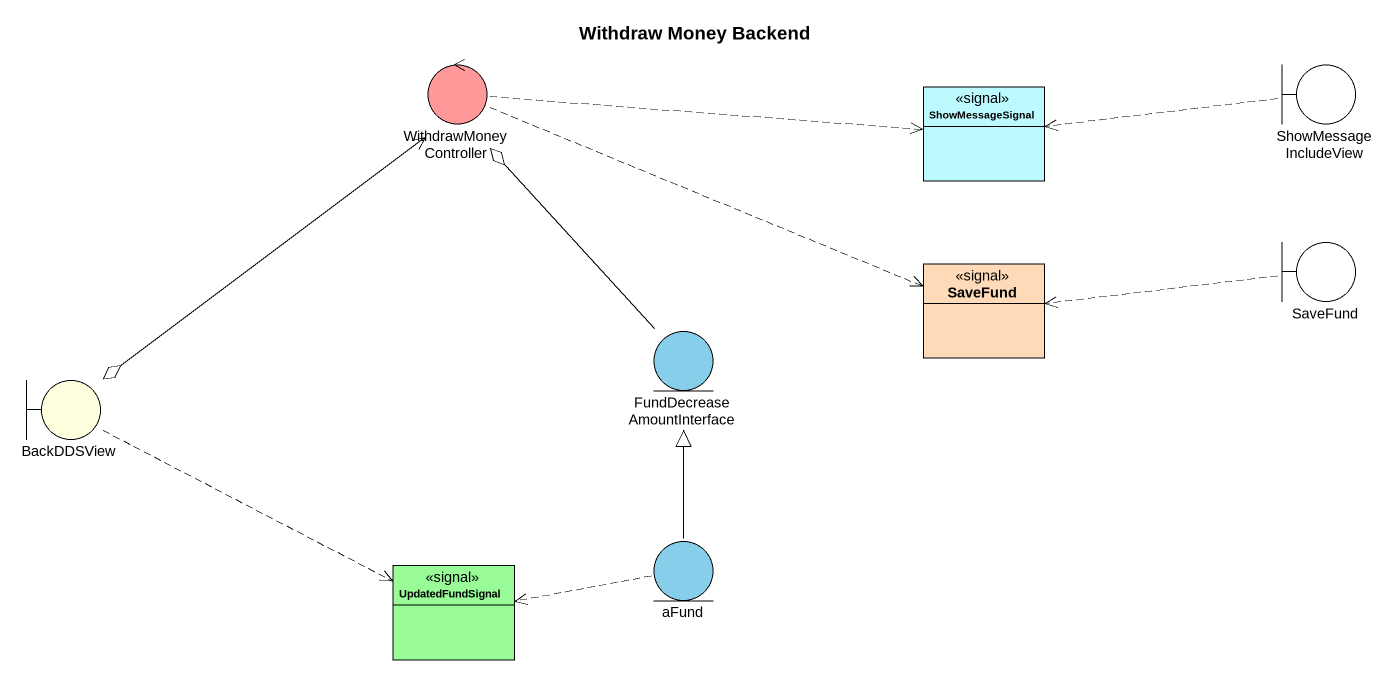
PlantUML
@startuml
title Withdraw Money Backend
allowmixing
hide circle
hide empty members
control WithdrawMoneyController #FF9999
boundary ShowMessageIncludeView
class ShowMessageSignal <<signal>> #BBFAFF
boundary SaveFund
class "SaveFund" as SaveFund_2 <<signal>> #FFDAB9
entity FundDecreaseAmountInterface #87CEEB
boundary BackDDSView #FFFFE0
entity aFund #87CEEB
class UpdatedFundSignal <<signal>> #98FB98
WithdrawMoneyController .right.> ShowMessageSignal
WithdrawMoneyController .right.> SaveFund_2
WithdrawMoneyController <--o BackDDSView
ShowMessageIncludeView .left.> ShowMessageSignal
SaveFund .left.> SaveFund_2
FundDecreaseAmountInterface -up-o WithdrawMoneyController
BackDDSView .right.> UpdatedFundSignal
aFund -up-|> FundDecreaseAmountInterface
aFund .left.> UpdatedFundSignal
@enduml
